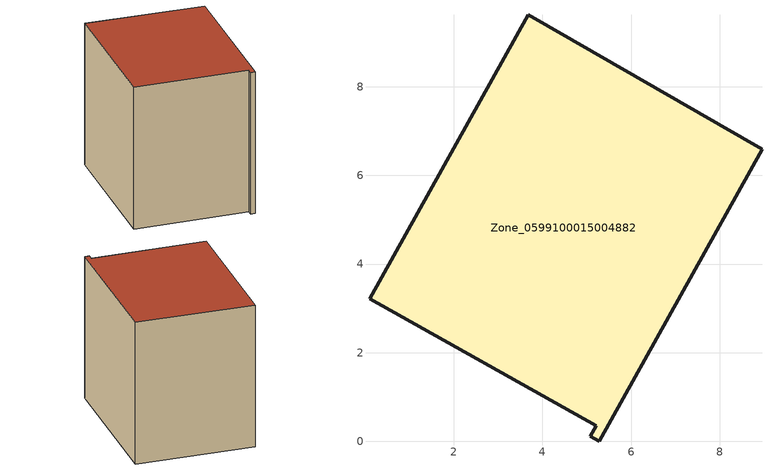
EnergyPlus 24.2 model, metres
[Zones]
Zone_0599100015004882
 floor ground (C_G): 5.08,0.11 5.22,0.35 0.1,3.22 3.68,9.63 8.96,6.59 5.28,0 z0.89
 wall outside (C_F): 5.28,0 8.96,6.59 3.68,9.63 0.1,3.22 5.22,0.35 5.08,0.11 5.28,0 z0.89:8.52
 roof outside (C_R): 5.22,0.35 5.08,0.11 5.28,0 8.96,6.59 3.68,9.63 0.1,3.22 z8.52
[BUILDING]
Pand.0599100015004882: North Axis=0; Terrain=City; Loads Convergence Tolerance Value=0.04; Temperature Convergence Tolerance Value=0.4; Solar Distribution=FullExterior; Maximum Number of Warmup Days=25; Minimum Number of Warmup Days=1
[Site:Location]
Rotterdam.The.Hague.AP_ZH_NLD Design_Conditions: Latitude=51.96; Longitude=4.45; Time Zone=1; Elevation=-4.5
[SITE:GROUNDTEMPERATURE:BUILDINGSURFACE]
18, 18, 18, 18, 18, 18, 18, 18, 18, 18, 18, 18
[MATERIAL] Thermal Absorptance=0.9; Solar Absorptance=0.7; Visible Absorptance=0.7
Name | Roughness | Thickness | Conductivity | Density | Specific Heat
G.TI.1946-1964 | MediumSmooth | 0.15 | 1 | 540 | 1210
F.TI.1946-1964 | Rough | 0.3 | 0.857143 | 1920 | 840
R.TI.1946-1964 | MediumRough | 0.2 | 0.277778 | 1500 | 1000
[CONSTRUCTION]
C_G: G.TI.1946-1964
C_F: F.TI.1946-1964
C_R: R.TI.1946-1964
[ZONE]
Zone_0599100015004882: Type=1; Multiplier=1; Ceiling Height=Autocalculate; Volume=Autocalculate; Floor Area=autocalculate; Part of Total Floor Area=Yes
[ZONEINFILTRATION:DESIGNFLOWRATE]
Infil_Zone_0599100015004882: Zone or ZoneList or Space or SpaceList=Zone_0599100015004882; Schedule=AlwaysOn; Design Flow Rate Calculation Method=Flow/Area; Flow Rate per Floor Area=0.003; Constant Term Coefficient=1; Temperature Term Coefficient=0; Velocity Term Coefficient=0; Velocity Squared Term Coefficient=0
[HVACTEMPLATE:ZONE:IDEALLOADSAIRSYSTEM]
Zone_0599100015004882: Maximum Heating Supply Air Temperature=50; Minimum Cooling Supply Air Temperature=13; Maximum Heating Supply Air Humidity Ratio=0.0156; Minimum Cooling Supply Air Humidity Ratio=0.0077; Heating Limit=NoLimit; Cooling Limit=NoLimit; Dehumidification Control Type=ConstantSensibleHeatRatio; Cooling Sensible Heat Ratio=0.7; Dehumidification Setpoint=60; Humidification Control Type=None; Humidification Setpoint=30; Outdoor Air Method=None; Outdoor Air Flow Rate per Person=0.00944; Outdoor Air Flow Rate per Zone Floor Area=0; Outdoor Air Flow Rate per Zone=0; Demand Controlled Ventilation Type=None; Outdoor Air Economizer Type=NoEconomizer; Heat Recovery Type=None; Sensible Heat Recovery Effectiveness=0.7; Latent Heat Recovery Effectiveness=0.65
[ZONECONTROL:THERMOSTAT]
ThermostatControl_Zone_0599100015004882: Zone or ZoneList=Zone_0599100015004882; Control Type Schedule=DualSetpointControlType; Control 1=Thermostat_Zone_0599100015004882; Temperature Difference Between Cutout And Setpoint=0
[THERMOSTATSETPOINT:DUALSETPOINT]
Thermostat_Zone_0599100015004882: Heating Setpoint Temperature Schedule=HeatingSetpoint_Zone_0599100015004882; Cooling Setpoint Temperature Schedule=CoolingSetpoint_Zone_0599100015004882
[SCHEDULE:COMPACT]
HeatingSetpoint_Zone_0599100015004882: Through: 12/31, For: AllDays, Until: 24:00, 21
CoolingSetpoint_Zone_0599100015004882: Through: 12/31, For: AllDays, Until: 24:00, 24
DualSetpointControlType: Through: 12/31, For: AllDays, Until: 24:00, 4
AlwaysOn: Through: 12/31, For: AllDays, Until: 24:00, 1
